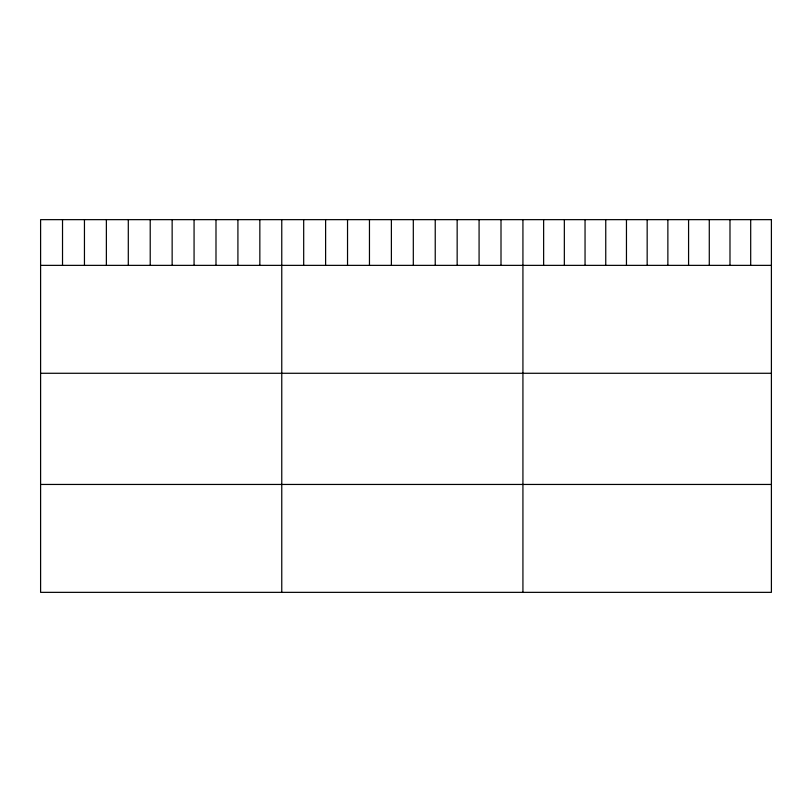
<?xml version="1.0" encoding="UTF-8"?>
<svg xmlns="http://www.w3.org/2000/svg" width="812" height="812" viewBox="0 0 812 812"><rect width="100%" height="100%" fill="white"/><g stroke="black" fill="none" stroke-linecap="round" stroke-linejoin="round"><path stroke-width="1.22" d="M40.6 265.362L771.4 265.362M40.6 373.276L771.4 373.276M40.6 484.449L771.4 484.449M750.694 219.646L750.694 265.362M729.988 219.646L729.988 265.362M709.282 219.646L709.282 265.362M688.576 219.646L688.576 265.362M667.87 219.646L667.87 265.362M647.164 219.646L647.164 265.362M626.458 219.646L626.458 265.362M605.752 219.646L605.752 265.362M585.046 219.646L585.046 265.362M564.34 219.646L564.34 265.362M543.634 219.646L543.634 265.362M522.928 219.646L522.928 592.354M501.004 219.646L501.004 265.362M479.08 219.646L479.08 265.362M457.156 219.646L457.156 265.362M435.232 219.646L435.232 265.362M413.308 219.646L413.308 265.362M391.384 219.646L391.384 265.362M369.46 219.646L369.46 265.362M347.536 219.646L347.536 265.362M325.612 219.646L325.612 265.362M303.688 219.646L303.688 265.362M281.764 219.646L281.764 592.354M259.84 219.646L259.84 265.362M237.916 219.646L237.916 265.362M215.992 219.646L215.992 265.362M194.068 219.646L194.068 265.362M172.144 219.646L172.144 265.362M150.22 219.646L150.22 265.362M128.296 219.646L128.296 265.362M106.372 219.646L106.372 265.362M84.448 219.646L84.448 265.362M62.524 219.646L62.524 265.362M771.4 219.646L40.6 219.646L40.6 592.354L771.4 592.354L771.4 219.646"/></g></svg>
